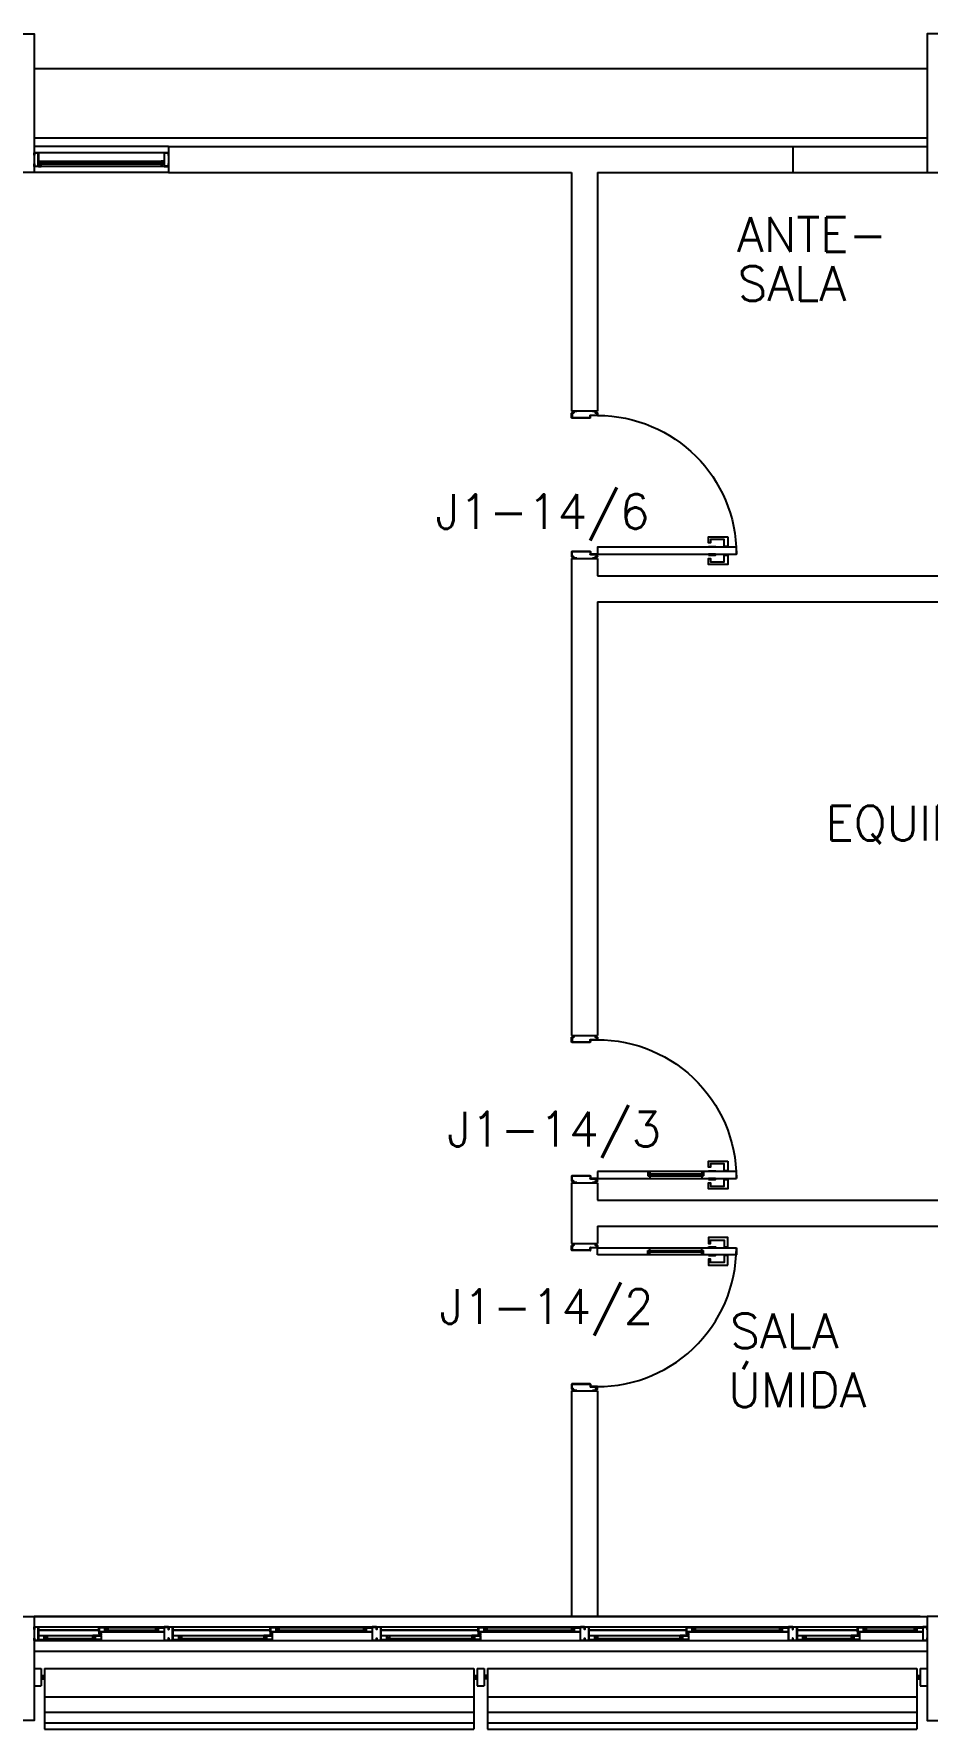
# Model space of a CAD drawing. Header units: millimetres. Extents: x 2801 to 3319, y 1187 to 1422.
# Drawn here: x 2991.17 to 2996.32, y 1341.3 to 1351.07 of the extents above; entities that cross this region are included whole.
import ezdxf

# ---------------------------------------------------------------- set-up
doc = ezdxf.new("R2010")
doc.units = ezdxf.units.MM
for name, color, linetype in [('AR-ALV', 2, 'Continuous'), ('AR-BRISES', 1, 'Continuous'), ('AR-ESQ', 1, 'Continuous'), ('AR-ESQ-V', 1, 'Continuous'), ('AR-ESTC', 3, 'Continuous'), ('AR-PEITORIL', 1, 'Continuous'), ('AR-PORTA', 1, 'Continuous'), ('AR-SHAFT', 1, 'Continuous'), ('BR-LINHAS', 1, 'Continuous'), ('BR-MONTANTE', 242, 'Continuous'), ('BR-PAINEL', 1, 'Continuous'), ('BR-SUPORTE', 1, 'Continuous'), ('DT-ESQ-BAGUETE-C', 2, 'Continuous'), ('DT-ESQ-BAGUETE-V', 1, 'Continuous'), ('DT-ESQ-CHAPA DOBRADA-V', 1, 'Continuous'), ('DT-ESQ-MARCO-V', 1, 'Continuous'), ('DT-ESQ-PERFIL CADEIRA-C', 2, 'Continuous'), ('DT-ESQ-PERFIL CADEIRA-V', 1, 'Continuous'), ('DT-ESQ-PERFIL U SIMPLES-C', 2, 'Continuous'), ('DT-ESQ-PERFIL U-C', 2, 'Continuous'), ('DT-ESQ-PERFIL U-V', 1, 'Continuous'), ('DT-ESQ-VIDRO-C', 2, 'Continuous'), ('ENDEREÇO', 2, 'Continuous'), ('maçaneta', 1, 'Continuous'), ('mov', 1, 'Continuous'), ('PM-PERFIL U-C', 2, 'Continuous'), ('PM-VIDRO', 1, 'Continuous'), ('pm1', 2, 'Continuous'), ('pm2', 2, 'Continuous'), ('TEXTO', 2, 'Continuous')]:
    doc.layers.add(name, color=color, linetype=linetype)
doc.styles.add('UNB-100', font='simplex.shx', dxfattribs={"height": 0.2})
doc.styles.add('UNB1-100', font='simplex.shx', dxfattribs={"height": 0.2})

# ---------------------------------------------------------------- blocks, each defined once
blk = doc.blocks.new('EF40-P')
at = {"layer": 'DT-ESQ-BAGUETE-C', "color": 2, "ltscale": 0.1}
for points in [[(0.4225, -0.08), (0.409, -0.08), (0.409, -0.0785), (0.422, -0.0785, 0.414214), (0.4225, -0.078), (0.4225, -0.067, 0.414214), (0.422, -0.0665), (0.409, -0.0665), (0.409, -0.065), (0.4225, -0.065, -0.414214), (0.424, -0.0665), (0.424, -0.0785, -0.414214)], [(0.7015, -0.08), (0.715, -0.08), (0.715, -0.0785), (0.702, -0.0785, -0.414214), (0.7015, -0.078), (0.7015, -0.067, -0.414214), (0.702, -0.0665), (0.715, -0.0665), (0.715, -0.065), (0.7015, -0.065, 0.414214), (0.7, -0.0665), (0.7, -0.0785, 0.414214)], [(1.41, -0.08), (1.3965, -0.08), (1.3965, -0.0785), (1.4095, -0.0785, 0.414214), (1.41, -0.078), (1.41, -0.067, 0.414214), (1.4095, -0.0665), (1.3965, -0.0665), (1.3965, -0.065), (1.41, -0.065, -0.414214), (1.4115, -0.0665), (1.4115, -0.0785, -0.414214)], [(1.9015, -0.08), (1.915, -0.08), (1.915, -0.0785), (1.902, -0.0785, -0.414214), (1.9015, -0.078), (1.9015, -0.067, -0.414214), (1.902, -0.0665), (1.915, -0.0665), (1.915, -0.065), (1.9015, -0.065, 0.414214), (1.9, -0.0665), (1.9, -0.0785, 0.414214)], [(2.61, -0.08), (2.5965, -0.08), (2.5965, -0.0785), (2.6095, -0.0785, 0.414214), (2.61, -0.078), (2.61, -0.067, 0.414214), (2.6095, -0.0665), (2.5965, -0.0665), (2.5965, -0.065), (2.61, -0.065, -0.414214), (2.6115, -0.0665), (2.6115, -0.0785, -0.414214)], [(3.1015, -0.08), (3.115, -0.08), (3.115, -0.0785), (3.102, -0.0785, -0.414214), (3.1015, -0.078), (3.1015, -0.067, -0.414214), (3.102, -0.0665), (3.115, -0.0665), (3.115, -0.065), (3.1015, -0.065, 0.414214), (3.1, -0.0665), (3.1, -0.0785, 0.414214)], [(3.81, -0.08), (3.7965, -0.08), (3.7965, -0.0785), (3.8095, -0.0785, 0.414214), (3.81, -0.078), (3.81, -0.067, 0.414214), (3.8095, -0.0665), (3.7965, -0.0665), (3.7965, -0.065), (3.81, -0.065, -0.414214), (3.8115, -0.0665), (3.8115, -0.0785, -0.414214)], [(4.3015, -0.08), (4.315, -0.08), (4.315, -0.0785), (4.302, -0.0785, -0.414214), (4.3015, -0.078), (4.3015, -0.067, -0.414214), (4.302, -0.0665), (4.315, -0.0665), (4.315, -0.065), (4.3015, -0.065, 0.414214), (4.3, -0.0665), (4.3, -0.0785, 0.414214)], [(4.7975, -0.08), (4.784, -0.08), (4.784, -0.0785), (4.797, -0.0785, 0.414214), (4.7975, -0.078), (4.7975, -0.067, 0.414214), (4.797, -0.0665), (4.784, -0.0665), (4.784, -0.065), (4.7975, -0.065, -0.414214), (4.799, -0.0665), (4.799, -0.0785, -0.414214)], [(5.0765, -0.08), (5.09, -0.08), (5.09, -0.0785), (5.077, -0.0785, -0.414214), (5.0765, -0.078), (5.0765, -0.067, -0.414214), (5.077, -0.0665), (5.09, -0.0665), (5.09, -0.065), (5.0765, -0.065, 0.414214), (5.075, -0.0665), (5.075, -0.0785, 0.414214)], [(0.0735, -0.125), (0.06, -0.125), (0.06, -0.1235), (0.073, -0.1235, 0.414214), (0.0735, -0.123), (0.0735, -0.112, 0.414214), (0.073, -0.1115), (0.06, -0.1115), (0.06, -0.11), (0.0735, -0.11, -0.414214), (0.075, -0.1115), (0.075, -0.1235, -0.414214)], [(0.339, -0.125), (0.3525, -0.125), (0.3525, -0.1235), (0.3395, -0.1235, -0.414214), (0.339, -0.123), (0.339, -0.112, -0.414214), (0.3395, -0.1115), (0.3525, -0.1115), (0.3525, -0.11), (0.339, -0.11, 0.414214), (0.3375, -0.1115), (0.3375, -0.1235, 0.414214)], [(0.8485, -0.125), (0.835, -0.125), (0.835, -0.1235), (0.848, -0.1235, 0.414214), (0.8485, -0.123), (0.8485, -0.112, 0.414214), (0.848, -0.1115), (0.835, -0.1115), (0.835, -0.11), (0.8485, -0.11, -0.414214), (0.85, -0.1115), (0.85, -0.1235, -0.414214)], [(1.3265, -0.125), (1.34, -0.125), (1.34, -0.1235), (1.327, -0.1235, -0.414214), (1.3265, -0.123), (1.3265, -0.112, -0.414214), (1.327, -0.1115), (1.34, -0.1115), (1.34, -0.11), (1.3265, -0.11, 0.414214), (1.325, -0.1115), (1.325, -0.1235, 0.414214)], [(2.0485, -0.125), (2.035, -0.125), (2.035, -0.1235), (2.048, -0.1235, 0.414214), (2.0485, -0.123), (2.0485, -0.112, 0.414214), (2.048, -0.1115), (2.035, -0.1115), (2.035, -0.11), (2.0485, -0.11, -0.414214), (2.05, -0.1115), (2.05, -0.1235, -0.414214)], [(2.5265, -0.125), (2.54, -0.125), (2.54, -0.1235), (2.527, -0.1235, -0.414214), (2.5265, -0.123), (2.5265, -0.112, -0.414214), (2.527, -0.1115), (2.54, -0.1115), (2.54, -0.11), (2.5265, -0.11, 0.414214), (2.525, -0.1115), (2.525, -0.1235, 0.414214)], [(3.2485, -0.125), (3.235, -0.125), (3.235, -0.1235), (3.248, -0.1235, 0.414214), (3.2485, -0.123), (3.2485, -0.112, 0.414214), (3.248, -0.1115), (3.235, -0.1115), (3.235, -0.11), (3.2485, -0.11, -0.414214), (3.25, -0.1115), (3.25, -0.1235, -0.414214)], [(3.7265, -0.125), (3.74, -0.125), (3.74, -0.1235), (3.727, -0.1235, -0.414214), (3.7265, -0.123), (3.7265, -0.112, -0.414214), (3.727, -0.1115), (3.74, -0.1115), (3.74, -0.11), (3.7265, -0.11, 0.414214), (3.725, -0.1115), (3.725, -0.1235, 0.414214)], [(4.4485, -0.125), (4.435, -0.125), (4.435, -0.1235), (4.448, -0.1235, 0.414214), (4.4485, -0.123), (4.4485, -0.112, 0.414214), (4.448, -0.1115), (4.435, -0.1115), (4.435, -0.11), (4.4485, -0.11, -0.414214), (4.45, -0.1115), (4.45, -0.1235, -0.414214)], [(4.714, -0.125), (4.7275, -0.125), (4.7275, -0.1235), (4.7145, -0.1235, -0.414214), (4.714, -0.123), (4.714, -0.112, -0.414214), (4.7145, -0.1115), (4.7275, -0.1115), (4.7275, -0.11), (4.714, -0.11, 0.414214), (4.7125, -0.1115), (4.7125, -0.1235, 0.414214)]]:
    blk.add_lwpolyline(points, format="xyb", close=True, dxfattribs=at)
at = {"layer": 'DT-ESQ-BAGUETE-V', "ltscale": 0.1}
for p, q in [((0.4225, -0.065), (0.7015, -0.065)), ((1.41, -0.065), (1.9015, -0.065)), ((2.61, -0.065), (3.1015, -0.065)), ((3.81, -0.065), (4.3015, -0.065)), ((4.7975, -0.065), (5.0765, -0.065))]:
    blk.add_line(p, q, dxfattribs=at)
at = {"layer": 'DT-ESQ-BAGUETE-V', "color": 1, "ltscale": 0.1}
for p, q in [((0.0735, -0.11), (0.339, -0.11)), ((0.8485, -0.11), (1.3265, -0.11)), ((2.0485, -0.11), (2.5265, -0.11)), ((3.2485, -0.11), (3.7265, -0.11)), ((4.4485, -0.11), (4.714, -0.11))]:
    blk.add_line(p, q, dxfattribs=at)
at = {"layer": 'DT-ESQ-CHAPA DOBRADA-V', "ltscale": 0.1}
for p, q in [((0.025, -0.077), (0.374, -0.077)), ((0.025, -0.08), (0.374, -0.08)), ((0.8, -0.077), (1.3615, -0.077)), ((0.8, -0.08), (1.3615, -0.08)), ((4.4, -0.077), (4.749, -0.077)), ((4.4, -0.08), (4.749, -0.08))]:
    blk.add_line(p, q, dxfattribs=at)
at = {"layer": 'DT-ESQ-CHAPA DOBRADA-V', "color": 1, "ltscale": 0.1}
for p, q in [((2, -0.077), (2.5615, -0.077)), ((2, -0.08), (2.5615, -0.08)), ((3.2, -0.077), (3.7615, -0.077)), ((3.2, -0.08), (3.7615, -0.08))]:
    blk.add_line(p, q, dxfattribs=at)
at = {"layer": 'DT-ESQ-PERFIL CADEIRA-C', "color": 2, "ltscale": 0.1}
for p, q in [((0.376, -0.0885), (0.4225, -0.0885)), ((0.75, -0.0885), (0.7015, -0.0885)), ((1.3635, -0.0885), (1.41, -0.0885)), ((1.95, -0.0885), (1.9015, -0.0885)), ((2.5635, -0.0885), (2.61, -0.0885)), ((3.15, -0.0885), (3.1015, -0.0885)), ((3.7635, -0.0885), (3.81, -0.0885)), ((4.35, -0.0885), (4.3015, -0.0885)), ((4.751, -0.0885), (4.7975, -0.0885)), ((5.125, -0.0885), (5.0765, -0.0885)), ((0.025, -0.1335), (0.0735, -0.1335)), ((0.3855, -0.1335), (0.339, -0.1335)), ((0.8, -0.1335), (0.8485, -0.1335)), ((1.373, -0.1335), (1.3265, -0.1335)), ((2, -0.1335), (2.0485, -0.1335)), ((2.573, -0.1335), (2.5265, -0.1335)), ((3.2, -0.1335), (3.2485, -0.1335)), ((3.773, -0.1335), (3.7265, -0.1335)), ((4.7605, -0.1335), (4.714, -0.1335))]:
    blk.add_line(p, q, dxfattribs=at)
at = {"layer": 'DT-ESQ-PERFIL CADEIRA-C', "ltscale": 0.1}
blk.add_line((4.4, -0.1335), (4.4485, -0.1335), dxfattribs=at)
at = {"layer": 'DT-ESQ-PERFIL CADEIRA-C', "color": 2, "ltscale": 0.1}
for points in [[(0.4225, -0.087, -1), (0.4225, -0.09), (0.376, -0.09, -0.414214), (0.374, -0.088), (0.374, -0.067, -0.414214), (0.376, -0.065), (0.4075, -0.065, -0.414214), (0.409, -0.0665), (0.409, -0.087)], [(0.409, -0.0885, -0.198913), (0.4079, -0.0881, -0.198913), (0.4075, -0.087), (0.4075, -0.067, 0.414214), (0.407, -0.0665), (0.376, -0.0665, 0.414214), (0.3755, -0.067), (0.3755, -0.088, 0.414214), (0.376, -0.0885)], [(0.7015, -0.09), (0.75, -0.09), (0.75, -0.0885), (0.715, -0.0885, 0.198912), (0.7161, -0.0881, 0.198913), (0.7165, -0.087), (0.7165, -0.067, -0.414214), (0.717, -0.0665), (0.75, -0.0665), (0.75, -0.065), (0.7165, -0.065, 0.414214), (0.715, -0.0665), (0.715, -0.0785), (0.715, -0.08), (0.715, -0.087), (0.7015, -0.087, 1)], [(1.41, -0.087, -1), (1.41, -0.09), (1.3635, -0.09, -0.414214), (1.3615, -0.088), (1.3615, -0.067, -0.414214), (1.3635, -0.065), (1.395, -0.065, -0.414214), (1.3965, -0.0665), (1.3965, -0.087)], [(1.3965, -0.0885, -0.198913), (1.3954, -0.0881, -0.198913), (1.395, -0.087), (1.395, -0.067, 0.414214), (1.3945, -0.0665), (1.3635, -0.0665, 0.414214), (1.363, -0.067), (1.363, -0.088, 0.414214), (1.3635, -0.0885)], [(1.9015, -0.09), (1.95, -0.09), (1.95, -0.0885), (1.915, -0.0885, 0.198912), (1.9161, -0.0881, 0.198913), (1.9165, -0.087), (1.9165, -0.067, -0.414214), (1.917, -0.0665), (1.95, -0.0665), (1.95, -0.065), (1.9165, -0.065, 0.414214), (1.915, -0.0665), (1.915, -0.0785), (1.915, -0.08), (1.915, -0.087), (1.9015, -0.087, 1)], [(2.61, -0.087, -1), (2.61, -0.09), (2.5635, -0.09, -0.414214), (2.5615, -0.088), (2.5615, -0.067, -0.414214), (2.5635, -0.065), (2.595, -0.065, -0.414214), (2.5965, -0.0665), (2.5965, -0.087)], [(2.5965, -0.0885, -0.198913), (2.5954, -0.0881, -0.198913), (2.595, -0.087), (2.595, -0.067, 0.414214), (2.5945, -0.0665), (2.5635, -0.0665, 0.414214), (2.563, -0.067), (2.563, -0.088, 0.414214), (2.5635, -0.0885)], [(3.1015, -0.09), (3.15, -0.09), (3.15, -0.0885), (3.115, -0.0885, 0.198912), (3.1161, -0.0881, 0.198913), (3.1165, -0.087), (3.1165, -0.067, -0.414214), (3.117, -0.0665), (3.15, -0.0665), (3.15, -0.065), (3.1165, -0.065, 0.414214), (3.115, -0.0665), (3.115, -0.0785), (3.115, -0.08), (3.115, -0.087), (3.1015, -0.087, 1)], [(3.81, -0.087, -1), (3.81, -0.09), (3.7635, -0.09, -0.414214), (3.7615, -0.088), (3.7615, -0.067, -0.414214), (3.7635, -0.065), (3.795, -0.065, -0.414214), (3.7965, -0.0665), (3.7965, -0.087)], [(3.7965, -0.0885, -0.198913), (3.7954, -0.0881, -0.198913), (3.795, -0.087), (3.795, -0.067, 0.414214), (3.7945, -0.0665), (3.7635, -0.0665, 0.414214), (3.763, -0.067), (3.763, -0.088, 0.414214), (3.7635, -0.0885)], [(4.3015, -0.09), (4.35, -0.09), (4.35, -0.0885), (4.315, -0.0885, 0.198912), (4.3161, -0.0881, 0.198913), (4.3165, -0.087), (4.3165, -0.067, -0.414214), (4.317, -0.0665), (4.35, -0.0665), (4.35, -0.065), (4.3165, -0.065, 0.414214), (4.315, -0.0665), (4.315, -0.0785), (4.315, -0.08), (4.315, -0.087), (4.3015, -0.087, 1)], [(4.7975, -0.087, -1), (4.7975, -0.09), (4.751, -0.09, -0.414214), (4.749, -0.088), (4.749, -0.067, -0.414214), (4.751, -0.065), (4.7825, -0.065, -0.414214), (4.784, -0.0665), (4.784, -0.087)], [(4.784, -0.0885, -0.198913), (4.7829, -0.0881, -0.198913), (4.7825, -0.087), (4.7825, -0.067, 0.414214), (4.782, -0.0665), (4.751, -0.0665, 0.414214), (4.7505, -0.067), (4.7505, -0.088, 0.414214), (4.751, -0.0885)], [(5.0765, -0.09), (5.125, -0.09), (5.125, -0.0885), (5.09, -0.0885, 0.198912), (5.0911, -0.0881, 0.198913), (5.0915, -0.087), (5.0915, -0.067, -0.414214), (5.092, -0.0665), (5.125, -0.0665), (5.125, -0.065), (5.0915, -0.065, 0.414214), (5.09, -0.0665), (5.09, -0.0785), (5.09, -0.08), (5.09, -0.087), (5.0765, -0.087, 1)], [(0.0735, -0.135), (0.025, -0.135), (0.025, -0.1335), (0.06, -0.1335, -0.198912), (0.0589, -0.1331, -0.198913), (0.0585, -0.132), (0.0585, -0.112, 0.414214), (0.058, -0.1115), (0.025, -0.1115), (0.025, -0.11), (0.0585, -0.11, -0.414214), (0.06, -0.1115), (0.06, -0.1235), (0.06, -0.125), (0.06, -0.132), (0.0735, -0.132, -1)], [(0.339, -0.132, 1), (0.339, -0.135), (0.3855, -0.135, 0.414214), (0.3875, -0.133), (0.3875, -0.112, 0.414214), (0.3855, -0.11), (0.354, -0.11, 0.414214), (0.3525, -0.1115), (0.3525, -0.132)], [(0.3525, -0.1335, 0.198913), (0.3536, -0.1331, 0.198913), (0.354, -0.132), (0.354, -0.112, -0.414214), (0.3545, -0.1115), (0.3855, -0.1115, -0.414214), (0.386, -0.112), (0.386, -0.133, -0.414214), (0.3855, -0.1335)], [(0.8485, -0.135), (0.8, -0.135), (0.8, -0.1335), (0.835, -0.1335, -0.198912), (0.8339, -0.1331, -0.198913), (0.8335, -0.132), (0.8335, -0.112, 0.414214), (0.833, -0.1115), (0.8, -0.1115), (0.8, -0.11), (0.8335, -0.11, -0.414214), (0.835, -0.1115), (0.835, -0.1235), (0.835, -0.125), (0.835, -0.132), (0.8485, -0.132, -1)], [(1.3265, -0.132, 1), (1.3265, -0.135), (1.373, -0.135, 0.414214), (1.375, -0.133), (1.375, -0.112, 0.414214), (1.373, -0.11), (1.3415, -0.11, 0.414214), (1.34, -0.1115), (1.34, -0.132)], [(1.34, -0.1335, 0.198913), (1.3411, -0.1331, 0.198913), (1.3415, -0.132), (1.3415, -0.112, -0.414214), (1.342, -0.1115), (1.373, -0.1115, -0.414214), (1.3735, -0.112), (1.3735, -0.133, -0.414214), (1.373, -0.1335)], [(2.0485, -0.135), (2, -0.135), (2, -0.1335), (2.035, -0.1335, -0.198912), (2.0339, -0.1331, -0.198913), (2.0335, -0.132), (2.0335, -0.112, 0.414214), (2.033, -0.1115), (2, -0.1115), (2, -0.11), (2.0335, -0.11, -0.414214), (2.035, -0.1115), (2.035, -0.1235), (2.035, -0.125), (2.035, -0.132), (2.0485, -0.132, -1)], [(2.5265, -0.132, 1), (2.5265, -0.135), (2.573, -0.135, 0.414214), (2.575, -0.133), (2.575, -0.112, 0.414214), (2.573, -0.11), (2.5415, -0.11, 0.414214), (2.54, -0.1115), (2.54, -0.132)], [(2.54, -0.1335, 0.198913), (2.5411, -0.1331, 0.198913), (2.5415, -0.132), (2.5415, -0.112, -0.414214), (2.542, -0.1115), (2.573, -0.1115, -0.414214), (2.5735, -0.112), (2.5735, -0.133, -0.414214), (2.573, -0.1335)], [(3.2485, -0.135), (3.2, -0.135), (3.2, -0.1335), (3.235, -0.1335, -0.198912), (3.2339, -0.1331, -0.198913), (3.2335, -0.132), (3.2335, -0.112, 0.414214), (3.233, -0.1115), (3.2, -0.1115), (3.2, -0.11), (3.2335, -0.11, -0.414214), (3.235, -0.1115), (3.235, -0.1235), (3.235, -0.125), (3.235, -0.132), (3.2485, -0.132, -1)], [(3.7265, -0.132, 1), (3.7265, -0.135), (3.773, -0.135, 0.414214), (3.775, -0.133), (3.775, -0.112, 0.414214), (3.773, -0.11), (3.7415, -0.11, 0.414214), (3.74, -0.1115), (3.74, -0.132)], [(3.74, -0.1335, 0.198913), (3.7411, -0.1331, 0.198913), (3.7415, -0.132), (3.7415, -0.112, -0.414214), (3.742, -0.1115), (3.773, -0.1115, -0.414214), (3.7735, -0.112), (3.7735, -0.133, -0.414214), (3.773, -0.1335)], [(4.4485, -0.135), (4.4, -0.135), (4.4, -0.1335), (4.435, -0.1335, -0.198912), (4.4339, -0.1331, -0.198913), (4.4335, -0.132), (4.4335, -0.112, 0.414214), (4.433, -0.1115), (4.4, -0.1115), (4.4, -0.11), (4.4335, -0.11, -0.414214), (4.435, -0.1115), (4.435, -0.1235), (4.435, -0.125), (4.435, -0.132), (4.4485, -0.132, -1)], [(4.714, -0.132, 1), (4.714, -0.135), (4.7605, -0.135, 0.414214), (4.7625, -0.133), (4.7625, -0.112, 0.414214), (4.7605, -0.11), (4.729, -0.11, 0.414214), (4.7275, -0.1115), (4.7275, -0.132)], [(4.7275, -0.1335, 0.198913), (4.7286, -0.1331, 0.198913), (4.729, -0.132), (4.729, -0.112, -0.414214), (4.7295, -0.1115), (4.7605, -0.1115, -0.414214), (4.761, -0.112), (4.761, -0.133, -0.414214), (4.7605, -0.1335)]]:
    blk.add_lwpolyline(points, format="xyb", close=True, dxfattribs=at)
at = {"layer": 'DT-ESQ-PERFIL CADEIRA-V', "ltscale": 0.1}
for p, q in [((0.4075, -0.09), (0.7015, -0.09)), ((1.395, -0.09), (1.9015, -0.09))]:
    blk.add_line(p, q, dxfattribs=at)
at = {"layer": 'DT-ESQ-PERFIL CADEIRA-V', "color": 1, "ltscale": 0.1}
for p, q in [((2.595, -0.09), (3.1015, -0.09)), ((3.795, -0.09), (4.3015, -0.09)), ((4.7825, -0.09), (5.0765, -0.09)), ((0.0735, -0.135), (0.339, -0.135)), ((0.8485, -0.135), (1.3265, -0.135)), ((2.0485, -0.135), (2.5265, -0.135)), ((4.4485, -0.135), (4.714, -0.135))]:
    blk.add_line(p, q, dxfattribs=at)
at = {"layer": 'DT-ESQ-PERFIL CADEIRA-V', "color": 2, "ltscale": 0.1}
blk.add_line((3.2485, -0.135), (3.7265, -0.135), dxfattribs=at)
at = {"layer": 'DT-ESQ-PERFIL U SIMPLES-C', "color": 2, "ltscale": 0.1}
for points in [[(0.376, -0.102), (0.384, -0.102), (0.384, -0.1005), (0.376, -0.1005, -0.414214), (0.3755, -0.1), (0.3755, -0.092, -0.414214), (0.376, -0.0915), (0.384, -0.0915), (0.384, -0.09), (0.376, -0.09, 0.414214), (0.374, -0.092), (0.374, -0.1, 0.414214)], [(1.3635, -0.102), (1.3715, -0.102), (1.3715, -0.1005), (1.3635, -0.1005, -0.414214), (1.363, -0.1), (1.363, -0.092, -0.414214), (1.3635, -0.0915), (1.3715, -0.0915), (1.3715, -0.09), (1.3635, -0.09, 0.414214), (1.3615, -0.092), (1.3615, -0.1, 0.414214)], [(2.5635, -0.102), (2.5715, -0.102), (2.5715, -0.1005), (2.5635, -0.1005, -0.414214), (2.563, -0.1), (2.563, -0.092, -0.414214), (2.5635, -0.0915), (2.5715, -0.0915), (2.5715, -0.09), (2.5635, -0.09, 0.414214), (2.5615, -0.092), (2.5615, -0.1, 0.414214)], [(3.7635, -0.102), (3.7715, -0.102), (3.7715, -0.1005), (3.7635, -0.1005, -0.414214), (3.763, -0.1), (3.763, -0.092, -0.414214), (3.7635, -0.0915), (3.7715, -0.0915), (3.7715, -0.09), (3.7635, -0.09, 0.414214), (3.7615, -0.092), (3.7615, -0.1, 0.414214)], [(4.751, -0.102), (4.759, -0.102), (4.759, -0.1005), (4.751, -0.1005, -0.414214), (4.7505, -0.1), (4.7505, -0.092, -0.414214), (4.751, -0.0915), (4.759, -0.0915), (4.759, -0.09), (4.751, -0.09, 0.414214), (4.749, -0.092), (4.749, -0.1, 0.414214)], [(0.3855, -0.098), (0.3775, -0.098), (0.3775, -0.0995), (0.3855, -0.0995, -0.414214), (0.386, -0.1), (0.386, -0.108, -0.414214), (0.3855, -0.1085), (0.3775, -0.1085), (0.3775, -0.11), (0.3855, -0.11, 0.414214), (0.3875, -0.108), (0.3875, -0.1, 0.414214)], [(1.373, -0.098), (1.365, -0.098), (1.365, -0.0995), (1.373, -0.0995, -0.414214), (1.3735, -0.1), (1.3735, -0.108, -0.414214), (1.373, -0.1085), (1.365, -0.1085), (1.365, -0.11), (1.373, -0.11, 0.414214), (1.375, -0.108), (1.375, -0.1, 0.414214)], [(2.573, -0.098), (2.565, -0.098), (2.565, -0.0995), (2.573, -0.0995, -0.414214), (2.5735, -0.1), (2.5735, -0.108, -0.414214), (2.573, -0.1085), (2.565, -0.1085), (2.565, -0.11), (2.573, -0.11, 0.414214), (2.575, -0.108), (2.575, -0.1, 0.414214)], [(3.773, -0.098), (3.765, -0.098), (3.765, -0.0995), (3.773, -0.0995, -0.414214), (3.7735, -0.1), (3.7735, -0.108, -0.414214), (3.773, -0.1085), (3.765, -0.1085), (3.765, -0.11), (3.773, -0.11, 0.414214), (3.775, -0.108), (3.775, -0.1, 0.414214)], [(4.7605, -0.098), (4.7525, -0.098), (4.7525, -0.0995), (4.7605, -0.0995, -0.414214), (4.761, -0.1), (4.761, -0.108, -0.414214), (4.7605, -0.1085), (4.7525, -0.1085), (4.7525, -0.11), (4.7605, -0.11, 0.414214), (4.7625, -0.108), (4.7625, -0.1, 0.414214)]]:
    blk.add_lwpolyline(points, format="xyb", close=True, dxfattribs=at)
at = {"layer": 'DT-ESQ-PERFIL U-C', "color": 2, "ltscale": 0.1}
for points in [[(0, -0.0615, -0.414214), (0.0015, -0.06), (0.0235, -0.06, -0.414214), (0.025, -0.0615), (0.025, -0.1385, -0.414214), (0.0235, -0.14), (0.0015, -0.14, -0.414214), (0, -0.1385), (0, -0.125), (0.0015, -0.125), (0.0015, -0.138, 0.414214), (0.002, -0.1385), (0.023, -0.1385, 0.414214), (0.0235, -0.138), (0.0235, -0.062, 0.414214), (0.023, -0.0615), (0.002, -0.0615, 0.414214), (0.0015, -0.062), (0.0015, -0.075), (0, -0.075)], [(0.775, -0.0615, 0.414214), (0.7735, -0.06), (0.7515, -0.06, 0.414214), (0.75, -0.0615), (0.75, -0.1385, 0.414214), (0.7515, -0.14), (0.7735, -0.14, 0.414214), (0.775, -0.1385), (0.775, -0.125), (0.7735, -0.125), (0.7735, -0.138, -0.414214), (0.773, -0.1385), (0.752, -0.1385, -0.414214), (0.7515, -0.138), (0.7515, -0.062, -0.414214), (0.752, -0.0615), (0.773, -0.0615, -0.414214), (0.7735, -0.062), (0.7735, -0.075), (0.775, -0.075)], [(0.775, -0.0615, -0.414214), (0.7765, -0.06), (0.7985, -0.06, -0.414214), (0.8, -0.0615), (0.8, -0.1385, -0.414214), (0.7985, -0.14), (0.7765, -0.14, -0.414214), (0.775, -0.1385), (0.775, -0.125), (0.7765, -0.125), (0.7765, -0.138, 0.414214), (0.777, -0.1385), (0.798, -0.1385, 0.414214), (0.7985, -0.138), (0.7985, -0.062, 0.414214), (0.798, -0.0615), (0.777, -0.0615, 0.414214), (0.7765, -0.062), (0.7765, -0.075), (0.775, -0.075)], [(1.975, -0.0615, 0.414214), (1.9735, -0.06), (1.9515, -0.06, 0.414214), (1.95, -0.0615), (1.95, -0.1385, 0.414214), (1.9515, -0.14), (1.9735, -0.14, 0.414214), (1.975, -0.1385), (1.975, -0.125), (1.9735, -0.125), (1.9735, -0.138, -0.414214), (1.973, -0.1385), (1.952, -0.1385, -0.414214), (1.9515, -0.138), (1.9515, -0.062, -0.414214), (1.952, -0.0615), (1.973, -0.0615, -0.414214), (1.9735, -0.062), (1.9735, -0.075), (1.975, -0.075)], [(1.975, -0.0615, -0.414214), (1.9765, -0.06), (1.9985, -0.06, -0.414214), (2, -0.0615), (2, -0.1385, -0.414214), (1.9985, -0.14), (1.9765, -0.14, -0.414214), (1.975, -0.1385), (1.975, -0.125), (1.9765, -0.125), (1.9765, -0.138, 0.414214), (1.977, -0.1385), (1.998, -0.1385, 0.414214), (1.9985, -0.138), (1.9985, -0.062, 0.414214), (1.998, -0.0615), (1.977, -0.0615, 0.414214), (1.9765, -0.062), (1.9765, -0.075), (1.975, -0.075)], [(3.175, -0.0615, 0.414214), (3.1735, -0.06), (3.1515, -0.06, 0.414214), (3.15, -0.0615), (3.15, -0.1385, 0.414214), (3.1515, -0.14), (3.1735, -0.14, 0.414214), (3.175, -0.1385), (3.175, -0.125), (3.1735, -0.125), (3.1735, -0.138, -0.414214), (3.173, -0.1385), (3.152, -0.1385, -0.414214), (3.1515, -0.138), (3.1515, -0.062, -0.414214), (3.152, -0.0615), (3.173, -0.0615, -0.414214), (3.1735, -0.062), (3.1735, -0.075), (3.175, -0.075)], [(3.175, -0.0615, -0.414214), (3.1765, -0.06), (3.1985, -0.06, -0.414214), (3.2, -0.0615), (3.2, -0.1385, -0.414214), (3.1985, -0.14), (3.1765, -0.14, -0.414214), (3.175, -0.1385), (3.175, -0.125), (3.1765, -0.125), (3.1765, -0.138, 0.414214), (3.177, -0.1385), (3.198, -0.1385, 0.414214), (3.1985, -0.138), (3.1985, -0.062, 0.414214), (3.198, -0.0615), (3.177, -0.0615, 0.414214), (3.1765, -0.062), (3.1765, -0.075), (3.175, -0.075)], [(4.375, -0.0615, 0.414214), (4.3735, -0.06), (4.3515, -0.06, 0.414214), (4.35, -0.0615), (4.35, -0.1385, 0.414214), (4.3515, -0.14), (4.3735, -0.14, 0.414214), (4.375, -0.1385), (4.375, -0.125), (4.3735, -0.125), (4.3735, -0.138, -0.414214), (4.373, -0.1385), (4.352, -0.1385, -0.414214), (4.3515, -0.138), (4.3515, -0.062, -0.414214), (4.352, -0.0615), (4.373, -0.0615, -0.414214), (4.3735, -0.062), (4.3735, -0.075), (4.375, -0.075)], [(4.375, -0.0615, -0.414214), (4.3765, -0.06), (4.3985, -0.06, -0.414214), (4.4, -0.0615), (4.4, -0.1385, -0.414214), (4.3985, -0.14), (4.3765, -0.14, -0.414214), (4.375, -0.1385), (4.375, -0.125), (4.3765, -0.125), (4.3765, -0.138, 0.414214), (4.377, -0.1385), (4.398, -0.1385, 0.414214), (4.3985, -0.138), (4.3985, -0.062, 0.414214), (4.398, -0.0615), (4.377, -0.0615, 0.414214), (4.3765, -0.062), (4.3765, -0.075), (4.375, -0.075)], [(5.15, -0.0615, 0.414214), (5.1485, -0.06), (5.1265, -0.06, 0.414214), (5.125, -0.0615), (5.125, -0.1385, 0.414214), (5.1265, -0.14), (5.1485, -0.14, 0.414214), (5.15, -0.1385), (5.15, -0.125), (5.1485, -0.125), (5.1485, -0.138, -0.414214), (5.148, -0.1385), (5.127, -0.1385, -0.414214), (5.1265, -0.138), (5.1265, -0.062, -0.414214), (5.127, -0.0615), (5.148, -0.0615, -0.414214), (5.1485, -0.062), (5.1485, -0.075), (5.15, -0.075)]]:
    blk.add_lwpolyline(points, format="xyb", close=True, dxfattribs=at)
at = {"layer": 'DT-ESQ-PERFIL U-V', "color": 1, "ltscale": 0.1}
for p, q in [((0.0235, -0.06), (0.7515, -0.06)), ((0.7985, -0.06), (1.9515, -0.06)), ((1.9985, -0.06), (3.1515, -0.06)), ((4.3985, -0.06), (5.1265, -0.06)), ((0.0235, -0.14), (0.7515, -0.14)), ((0.7985, -0.14), (1.9515, -0.14)), ((1.9985, -0.14), (3.1515, -0.14)), ((4.3985, -0.14), (5.1265, -0.14))]:
    blk.add_line(p, q, dxfattribs=at)
at = {"layer": 'DT-ESQ-PERFIL U-V', "ltscale": 0.1}
for p, q in [((3.1985, -0.06), (4.3515, -0.06)), ((3.1985, -0.14), (4.3515, -0.14))]:
    blk.add_line(p, q, dxfattribs=at)
at = {"layer": 'DT-ESQ-VIDRO-C', "ltscale": 0.1}
for points in [[(0.7125, -0.085), (0.7125, -0.082), (0.4115, -0.082), (0.4115, -0.085)], [(1.9125, -0.085), (1.9125, -0.082), (1.399, -0.082), (1.399, -0.085)], [(3.1125, -0.085), (3.1125, -0.082), (2.599, -0.082), (2.599, -0.085)], [(4.3125, -0.085), (4.3125, -0.082), (3.799, -0.082), (3.799, -0.085)], [(5.0875, -0.085), (5.0875, -0.082), (4.7865, -0.082), (4.7865, -0.085)], [(0.063, -0.13), (0.063, -0.127), (0.3495, -0.127), (0.3495, -0.13)], [(0.838, -0.13), (0.838, -0.127), (1.337, -0.127), (1.337, -0.13)], [(2.038, -0.13), (2.038, -0.127), (2.537, -0.127), (2.537, -0.13)], [(3.238, -0.13), (3.238, -0.127), (3.737, -0.127), (3.737, -0.13)], [(4.438, -0.13), (4.438, -0.127), (4.7245, -0.127), (4.7245, -0.13)]]:
    blk.add_lwpolyline(points, close=True, dxfattribs=at)
blk = doc.blocks.new('BR-MODULO1')
at = {"layer": 'BR-LINHAS'}
for p, q in [((0.06, -0.2648), (2.535, -0.2648)), ((2.615, -0.2648), (5.09, -0.2648)), ((0.06, -0.3524), (2.535, -0.3524)), ((2.615, -0.3524), (5.09, -0.3524)), ((0.06, -0.4147), (2.535, -0.4147)), ((2.615, -0.4147), (5.09, -0.4147))]:
    blk.add_line(p, q, dxfattribs=at)
at = {"layer": 'BR-MONTANTE'}
for p, q in [((0, -0.1), (0, -0.2)), ((0, -0.1), (0.04, -0.1)), ((0.04, -0.1), (0.04, -0.2)), ((2.5547, -0.1), (2.5947, -0.1)), ((2.5547, -0.1), (2.5547, -0.2)), ((2.5947, -0.1), (2.5947, -0.2)), ((5.11, -0.1), (5.11, -0.2)), ((5.11, -0.1), (5.15, -0.1)), ((5.15, -0.1), (5.15, -0.2)), ((0, -0.2), (0.04, -0.2)), ((2.5547, -0.2), (2.5947, -0.2)), ((5.11, -0.2), (5.15, -0.2))]:
    blk.add_line(p, q, dxfattribs=at)
at = {"layer": 'BR-PAINEL'}
for p, q in [((0.06, -0.1), (2.535, -0.1)), ((0.06, -0.1), (0.06, -0.45)), ((2.535, -0.1), (2.535, -0.45)), ((2.615, -0.1), (2.615, -0.45)), ((2.615, -0.1), (5.09, -0.1)), ((5.09, -0.1), (5.09, -0.45)), ((0.06, -0.45), (2.535, -0.45)), ((2.615, -0.45), (5.09, -0.45))]:
    blk.add_line(p, q, dxfattribs=at)
at = {"layer": 'BR-SUPORTE'}
for p, q in [((0.04, -0.14), (0.06, -0.14)), ((0.04, -0.16), (0.06, -0.16)), ((0.05, -0.14), (0.05, -0.16)), ((2.5347, -0.14), (2.5547, -0.14)), ((2.5347, -0.16), (2.5547, -0.16)), ((2.5447, -0.14), (2.5447, -0.16)), ((2.6147, -0.14), (2.5947, -0.14)), ((2.6147, -0.16), (2.5947, -0.16)), ((2.6047, -0.14), (2.6047, -0.16)), ((5.09, -0.14), (5.11, -0.14)), ((5.09, -0.16), (5.11, -0.16)), ((5.1, -0.14), (5.1, -0.16))]:
    blk.add_line(p, q, dxfattribs=at)
blk = doc.blocks.new('EF04A-P')
at = {"layer": 'DT-ESQ-BAGUETE-C', "ltscale": 0.1}
for points in [[(0.039, -0.05), (0.0255, -0.05), (0.0255, -0.0485), (0.039, -0.0485), (0.039, -0.0365), (0.0255, -0.0365), (0.0255, -0.035), (0.039, -0.035, -0.414214), (0.0405, -0.0365), (0.0405, -0.0485, -0.414214)], [(0.736, -0.05), (0.7495, -0.05), (0.7495, -0.0485), (0.736, -0.0485), (0.736, -0.0365), (0.7495, -0.0365), (0.7495, -0.035), (0.736, -0.035, 0.414214), (0.7345, -0.0365), (0.7345, -0.0485, 0.414214)]]:
    blk.add_lwpolyline(points, format="xyb", close=True, dxfattribs=at)
at = {"layer": 'DT-ESQ-BAGUETE-V', "ltscale": 0.1}
blk.add_line((0.736, -0.05), (0.039, -0.05), dxfattribs=at)
at = {"layer": 'DT-ESQ-CHAPA DOBRADA-V', "ltscale": 0.1}
blk.add_line((0.735, -0.067), (0.04, -0.067), dxfattribs=at)
at = {"layer": 'DT-ESQ-MARCO-V', "ltscale": 0.1}
for p, q in [((0.0235, -0.035), (0.7515, -0.035)), ((0.0235, -0.115), (0.7515, -0.115))]:
    blk.add_line(p, q, dxfattribs=at)
at = {"layer": 'DT-ESQ-PERFIL U-C', "ltscale": 0.1}
for points in [[(0.025, -0.0655), (0.025, -0.0655, 0.414214), (0.0235, -0.067), (0.0235, -0.1135), (0.0015, -0.1135), (0.0015, -0.1), (0, -0.1), (0, -0.1135, 0.414214), (0.0015, -0.115), (0.0235, -0.115, 0.414214), (0.025, -0.1135), (0.025, -0.067), (0.04, -0.067, 1), (0.04, -0.064), (0.025, -0.064), (0.025, -0.0365, 0.414214), (0.0235, -0.035), (0.0015, -0.035, 0.414214), (0, -0.0365), (0, -0.05), (0.0015, -0.05), (0.0015, -0.0365), (0.0235, -0.0365), (0.0235, -0.064, 0.414214), (0.025, -0.0655), (0.04, -0.0655)], [(0.75, -0.0655), (0.75, -0.0655, -0.414214), (0.7515, -0.067), (0.7515, -0.1135), (0.7735, -0.1135), (0.7735, -0.1), (0.775, -0.1), (0.775, -0.1135, -0.414214), (0.7735, -0.115), (0.7515, -0.115, -0.414214), (0.75, -0.1135), (0.75, -0.067), (0.735, -0.067, -1), (0.735, -0.064), (0.75, -0.064), (0.75, -0.0365, -0.414214), (0.7515, -0.035), (0.7735, -0.035, -0.414214), (0.775, -0.0365), (0.775, -0.05), (0.7735, -0.05), (0.7735, -0.0365), (0.7515, -0.0365), (0.7515, -0.064, -0.414214), (0.75, -0.0655), (0.735, -0.0655)]]:
    blk.add_lwpolyline(points, format="xyb", dxfattribs=at)
at = {"layer": 'DT-ESQ-VIDRO-C', "ltscale": 0.1}
blk.add_lwpolyline([(0.027, -0.062), (0.027, -0.052), (0.748, -0.052), (0.748, -0.062)], close=True, dxfattribs=at)
blk = doc.blocks.new('PM3')
at = {"layer": 'maçaneta'}
for points in [[(0.02, 0.825), (-0.035, 0.825), (-0.035, 0.715), (0, 0.715), (0, 0.725), (-0.02, 0.725), (-0.02, 0.8035, -0.414214), (-0.0185, 0.805), (0.02, 0.805)], [(0.125, 0.825), (0.07, 0.825), (0.07, 0.805), (0.1085, 0.805, -0.414214), (0.11, 0.8035), (0.11, 0.725), (0.09, 0.725), (0.09, 0.715), (0.125, 0.715)]]:
    blk.add_lwpolyline(points, format="xyb", close=True, dxfattribs=at)
for points in [[(0.02, 0.715), (0.02, 0.755), (0.025, 0.755), (0.025, 0.715)], [(0.07, 0.715), (0.07, 0.755), (0.065, 0.755), (0.065, 0.715)]]:
    blk.add_lwpolyline(points, close=True, dxfattribs=at)
at = {"layer": 'mov'}
blk.add_arc((0.025, 0.075), 0.8, 0, 90, dxfattribs=at)
at = {"layer": 'PM-PERFIL U-C'}
for p, q in [((0, 0.045), (0, 0.0635)), ((0.002, 0.045), (0, 0.045)), ((0.0015, 0.065), (0.01, 0.065)), ((0.002, 0.063), (0.002, 0.045)), ((0.0105, 0.063), (0.002, 0.063)), ((0.01, 0.065), (0.01, 0.0735)), ((0.0115, 0.075), (0.0235, 0.075)), ((0.012, 0.073), (0.012, 0.0645)), ((0.023, 0.073), (0.012, 0.073)), ((0.023, 0.0335), (0.023, 0.073)), ((0.038, 0.032), (0.0245, 0.032)), ((0.025, 0.0735), (0.025, 0.034)), ((0.0385, 0.034), (0.025, 0.034)), ((0.038, 0.032), (0.038, -0.073)), ((0.04, 0.0325), (0.04, -0.0735)), ((0.81, 0.0325), (0.81, -0.0735)), ((0.8115, 0.034), (0.825, 0.034)), ((0.812, 0.032), (0.8255, 0.032)), ((0.812, 0.032), (0.812, -0.073)), ((0.825, 0.0735), (0.825, 0.034)), ((0.8385, 0.075), (0.8265, 0.075)), ((0.827, 0.073), (0.838, 0.073)), ((0.827, 0.0335), (0.827, 0.073)), ((0.838, 0.073), (0.838, 0.0645)), ((0.8395, 0.063), (0.848, 0.063)), ((0.84, 0.065), (0.84, 0.0735)), ((0.8485, 0.065), (0.84, 0.065)), ((0.848, 0.063), (0.848, 0.045)), ((0.848, 0.045), (0.85, 0.045)), ((0.85, 0.045), (0.85, 0.0635)), ((0, -0.045), (0.002, -0.045)), ((0, -0.0635), (0, -0.045)), ((0.01, -0.065), (0.0015, -0.065)), ((0.002, -0.045), (0.002, -0.063)), ((0.002, -0.063), (0.0105, -0.063)), ((0.01, -0.0735), (0.01, -0.065)), ((0.0385, -0.075), (0.0115, -0.075)), ((0.012, -0.0645), (0.012, -0.073)), ((0.012, -0.073), (0.038, -0.073)), ((0.8115, -0.075), (0.8385, -0.075)), ((0.838, -0.073), (0.812, -0.073)), ((0.838, -0.0645), (0.838, -0.073)), ((0.848, -0.063), (0.8395, -0.063)), ((0.84, -0.0735), (0.84, -0.065)), ((0.84, -0.065), (0.8485, -0.065)), ((0.85, -0.045), (0.848, -0.045)), ((0.848, -0.045), (0.848, -0.063)), ((0.85, -0.0635), (0.85, -0.045))]:
    blk.add_line(p, q, dxfattribs=at)
for centre, start, end in [((0.0015, 0.0635), 90, 180), ((0.0115, 0.0735), 90, 180), ((0.0105, 0.0645), 270, 0), ((0.0245, 0.0335), 180, 270), ((0.0235, 0.0735), 360, 90), ((0.0385, 0.0325), 0, 90), ((0.8115, 0.0325), 90, 180), ((0.8265, 0.0735), 90, 180), ((0.8255, 0.0335), 270, 0), ((0.8395, 0.0645), 180, 270), ((0.8385, 0.0735), 0, 90), ((0.8485, 0.0635), 0, 90), ((0.0015, -0.0635), 180, 270), ((0.0115, -0.0735), 180, 270), ((0.0105, -0.0645), 0, 90), ((0.0385, -0.0735), 269.93864, 0), ((0.8115, -0.0735), 180, 270.06136), ((0.8395, -0.0645), 90, 180), ((0.8385, -0.0735), 270, 0), ((0.8485, -0.0635), 270, 0)]:
    blk.add_arc(centre, 0.0015, start, end, dxfattribs=at)
at = {"layer": 'pm1'}
blk.add_lwpolyline([(0.065, 0.875), (0.065, 0.075), (0.025, 0.075), (0.025, 0.875)], close=True, dxfattribs=at)
blk = doc.blocks.new('PM3V')
at = {"layer": 'maçaneta'}
for points in [[(0.02, 0.9), (-0.035, 0.9), (-0.035, 0.79), (0, 0.79), (0, 0.8), (-0.02, 0.8), (-0.02, 0.8785, -0.414214), (-0.0185, 0.88), (0.02, 0.88)], [(0.125, 0.9), (0.07, 0.9), (0.07, 0.88), (0.1085, 0.88, -0.414214), (0.11, 0.8785), (0.11, 0.8), (0.09, 0.8), (0.09, 0.79), (0.125, 0.79)]]:
    blk.add_lwpolyline(points, format="xyb", close=True, dxfattribs=at)
for points in [[(0.02, 0.79), (0.02, 0.83), (0.025, 0.83), (0.025, 0.79)], [(0.07, 0.79), (0.07, 0.83), (0.065, 0.83), (0.065, 0.79)]]:
    blk.add_lwpolyline(points, close=True, dxfattribs=at)
at = {"layer": 'mov'}
blk.add_arc((0.025, 0.15), 0.8, 356.84716, 90, dxfattribs=at)
at = {"layer": 'PM-PERFIL U-C'}
for p, q in [((0, 0.12), (0, 0.1385)), ((0.002, 0.12), (0, 0.12)), ((0.0015, 0.14), (0.01, 0.14)), ((0.002, 0.138), (0.002, 0.12)), ((0.0105, 0.138), (0.002, 0.138)), ((0.01, 0.14), (0.01, 0.1485)), ((0.0115, 0.15), (0.0235, 0.15)), ((0.012, 0.148), (0.012, 0.1395)), ((0.023, 0.148), (0.012, 0.148)), ((0.023, 0.1085), (0.023, 0.148)), ((0.038, 0.107), (0.0245, 0.107)), ((0.025, 0.1485), (0.025, 0.109)), ((0.0385, 0.109), (0.025, 0.109)), ((0.038, 0.107), (0.038, 0.002)), ((0.04, 0.1075), (0.04, 0.0015)), ((0.81, 0.1075), (0.81, 0.0015)), ((0.8115, 0.109), (0.825, 0.109)), ((0.812, 0.107), (0.8255, 0.107)), ((0.812, 0.107), (0.812, 0.002)), ((0.825, 0.1485), (0.825, 0.109)), ((0.8385, 0.15), (0.8265, 0.15)), ((0.827, 0.148), (0.838, 0.148)), ((0.827, 0.1085), (0.827, 0.148)), ((0.838, 0.148), (0.838, 0.1395)), ((0.8395, 0.138), (0.848, 0.138)), ((0.84, 0.14), (0.84, 0.1485)), ((0.8485, 0.14), (0.84, 0.14)), ((0.848, 0.138), (0.848, 0.12)), ((0.848, 0.12), (0.85, 0.12)), ((0.85, 0.12), (0.85, 0.1385)), ((0, 0.03), (0.002, 0.03)), ((0, 0.0115), (0, 0.03)), ((0.01, 0.01), (0.0015, 0.01)), ((0.002, 0.03), (0.002, 0.012)), ((0.002, 0.012), (0.0105, 0.012)), ((0.01, 0.0015), (0.01, 0.01)), ((0.0385, 0), (0.0115, 0)), ((0.012, 0.0105), (0.012, 0.002)), ((0.012, 0.002), (0.038, 0.002)), ((0.8115, 0), (0.8385, 0)), ((0.838, 0.002), (0.812, 0.002)), ((0.838, 0.0105), (0.838, 0.002)), ((0.848, 0.012), (0.8395, 0.012)), ((0.84, 0.0015), (0.84, 0.01)), ((0.84, 0.01), (0.8485, 0.01)), ((0.85, 0.03), (0.848, 0.03)), ((0.848, 0.03), (0.848, 0.012)), ((0.85, 0.0115), (0.85, 0.03))]:
    blk.add_line(p, q, dxfattribs=at)
for centre, start, end in [((0.0015, 0.1385), 90, 180), ((0.0115, 0.1485), 90, 180), ((0.0105, 0.1395), 270, 0), ((0.0245, 0.1085), 180, 270), ((0.0235, 0.1485), 360, 90), ((0.0385, 0.1075), 0, 90), ((0.8115, 0.1075), 90, 180), ((0.8265, 0.1485), 90, 180), ((0.8255, 0.1085), 270, 0), ((0.8395, 0.1395), 180, 270), ((0.8385, 0.1485), 0, 90), ((0.8485, 0.1385), 0, 90), ((0.0015, 0.0115), 180, 270), ((0.0115, 0.0015), 180, 270), ((0.0105, 0.0105), 0, 90), ((0.0385, 0.0015), 269.93864, 0), ((0.8115, 0.0015), 180, 270.06136), ((0.8395, 0.0105), 90, 180), ((0.8385, 0.0015), 270, 0), ((0.8485, 0.0115), 270, 0)]:
    blk.add_arc(centre, 0.0015, start, end, dxfattribs=at)
at = {"layer": 'PM-VIDRO'}
for p, q in [((0.04, 0.45), (0.04, 0.75)), ((0.05, 0.75), (0.05, 0.45))]:
    blk.add_line(p, q, dxfattribs=at)
at = {"layer": 'pm1'}
for p, q in [((0.025, 0.95), (0.065, 0.95)), ((0.025, 0.75), (0.025, 0.95)), ((0.065, 0.95), (0.065, 0.76)), ((0.04, 0.75), (0.025, 0.75)), ((0.065, 0.76), (0.04, 0.76)), ((0.04, 0.75), (0.04, 0.76)), ((0.05, 0.76), (0.05, 0.75)), ((0.065, 0.75), (0.05, 0.75)), ((0.065, 0.76), (0.065, 0.75)), ((0.025, 0.15), (0.025, 0.45)), ((0.04, 0.45), (0.025, 0.45)), ((0.04, 0.44), (0.04, 0.45)), ((0.065, 0.44), (0.04, 0.44)), ((0.065, 0.45), (0.05, 0.45)), ((0.05, 0.45), (0.05, 0.44)), ((0.065, 0.45), (0.065, 0.44)), ((0.065, 0.44), (0.065, 0.15)), ((0.065, 0.15), (0.025, 0.15))]:
    blk.add_line(p, q, dxfattribs=at)
at = {"layer": 'pm2'}
for p, q in [((0.025, 0.45), (0.025, 0.75)), ((0.065, 0.75), (0.065, 0.45)), ((0.025, 0.15), (0.025, 0.109)), ((0.025, 0.109), (0.035, 0.109)), ((0.8252, 0.109), (0.8152, 0.109)), ((0.8152, 0), (0.8402, 0)), ((0.8402, 0.01), (0.8502, 0.01)), ((0.8402, 0), (0.8402, 0.01))]:
    blk.add_line(p, q, dxfattribs=at)

msp = doc.modelspace()

# ---------------------------------------------------------------- linework, layer by layer
at = {"layer": 'AR-ALV'}
for p, q in [((2991.9499, 1350.4248), (2995.5499, 1350.4248)), ((2991.9499, 1350.4248), (2991.9499, 1350.2748)), ((2995.5499, 1350.4248), (2995.5499, 1350.2748)), ((2991.9499, 1350.2748), (2994.2749, 1350.2748)), ((2994.2749, 1350.2748), (2994.2749, 1348.8998)), ((2994.4249, 1350.2748), (2994.4249, 1348.8998)), ((2994.4249, 1350.2748), (2995.5499, 1350.2748)), ((2994.4249, 1348.8998), (2994.2749, 1348.8998)), ((2994.2749, 1348.0498), (2994.2749, 1345.2998)), ((2994.2749, 1348.0498), (2994.4249, 1348.0498)), ((2994.4249, 1348.0498), (2994.4249, 1347.9498)), ((2994.4249, 1347.9498), (2996.9749, 1347.9498)), ((2994.4249, 1347.7998), (2999.0749, 1347.7998)), ((2994.4249, 1347.7998), (2994.4249, 1345.2998)), ((2994.2749, 1345.2998), (2994.4249, 1345.2998)), ((2994.2749, 1344.4498), (2994.2749, 1344.0998)), ((2994.2749, 1344.4498), (2994.4249, 1344.4498)), ((2994.4249, 1344.4498), (2994.4249, 1344.3498)), ((2994.4249, 1344.3498), (2997.2249, 1344.3498)), ((2994.4249, 1344.1998), (2996.9749, 1344.1998)), ((2994.4249, 1344.1998), (2994.4249, 1344.0998)), ((2994.2749, 1344.0998), (2994.4249, 1344.0998)), ((2994.2749, 1343.2498), (2994.2749, 1341.9498)), ((2994.2749, 1343.2498), (2994.4249, 1343.2498)), ((2994.4249, 1343.2498), (2994.4249, 1341.9498)), ((2994.4249, 1341.9498), (2994.2749, 1341.9498))]:
    msp.add_line(p, q, dxfattribs=at)
at = {"layer": 'AR-ESQ-V'}
msp.add_line((2996.2849, 1341.9498), (2991.1749, 1341.9498), dxfattribs=at)
at = {"layer": 'AR-ESTC'}
for points in [[(2990.9749, 1351.0748), (2991.1749, 1351.0748), (2991.1749, 1350.2748), (2990.9749, 1350.2748)], [(2996.5249, 1351.0748), (2996.3249, 1351.0748), (2996.3249, 1350.2748), (2996.5249, 1350.2748)], [(2990.9749, 1341.9498), (2991.1749, 1341.9498), (2991.1749, 1341.3498), (2990.9749, 1341.3498)], [(2996.5249, 1341.9498), (2996.3249, 1341.9498), (2996.3249, 1341.3498), (2996.5249, 1341.3498)]]:
    msp.add_lwpolyline(points, close=True, dxfattribs=at)
at = {"layer": 'AR-PEITORIL'}
for p, q in [((2991.9499, 1350.4248), (2991.1749, 1350.4248)), ((2995.5499, 1350.4248), (2996.3249, 1350.4248)), ((2991.9499, 1350.2748), (2991.1749, 1350.2748)), ((2995.5499, 1350.2748), (2996.3249, 1350.2748)), ((2991.1749, 1341.9498), (2996.3249, 1341.9498)), ((2991.1749, 1341.7498), (2996.3249, 1341.7498))]:
    msp.add_line(p, q, dxfattribs=at)
at = {"layer": 'AR-SHAFT'}
for p, q in [((2991.1749, 1350.8748), (2996.3249, 1350.8748)), ((2991.1749, 1350.4748), (2996.3249, 1350.4748))]:
    msp.add_line(p, q, dxfattribs=at)

# ---------------------------------------------------------------- block references
at = {"layer": 'AR-BRISES'}
msp.add_blockref('BR-MODULO1', (2991.1749, 1341.7498), dxfattribs=at)
at = {"layer": 'AR-ESQ', "rotation": 180}
msp.add_blockref('EF04A-P', (2991.9499, 1350.2748), dxfattribs=at)
at = {"layer": 'AR-ESQ'}
msp.add_blockref('EF40-P', (2991.1749, 1341.9498), dxfattribs=at)
at = {"layer": 'AR-PORTA', "xscale": -1, "rotation": 270}
for name, p in [('PM3', (2994.3499, 1348.0498)), ('PM3V', (2994.2749, 1344.4498))]:
    msp.add_blockref(name, p, dxfattribs=at)
at = {"layer": 'AR-PORTA', "rotation": 270}
msp.add_blockref('PM3V', (2994.2749, 1344.0998), dxfattribs=at)

# ---------------------------------------------------------------- texts
at = {"layer": 'ENDEREÇO', "style": 'UNB1-100'}
for s, p in [('J1-14/6', (2993.4901, 1348.2208)), ('J1-14/3', (2993.5569, 1344.6598)), ('J1-14/2', (2993.5124, 1343.636))]:
    msp.add_text(s, height=0.2, dxfattribs=at).set_placement(p)
at = {"layer": 'TEXTO', "style": 'UNB-100'}
for s, p in [('ANTE-', (2995.2286, 1349.8185)), ('SALA', (2995.2324, 1349.5356)), ('EQUIPAMENTOS', (2995.7397, 1346.4241)), ('SALA', (2995.189, 1343.4969)), ('ÚMIDA', (2995.1779, 1343.1557))]:
    msp.add_text(s, height=0.2, dxfattribs=at).set_placement(p)

doc.saveas('drawing.dxf')
